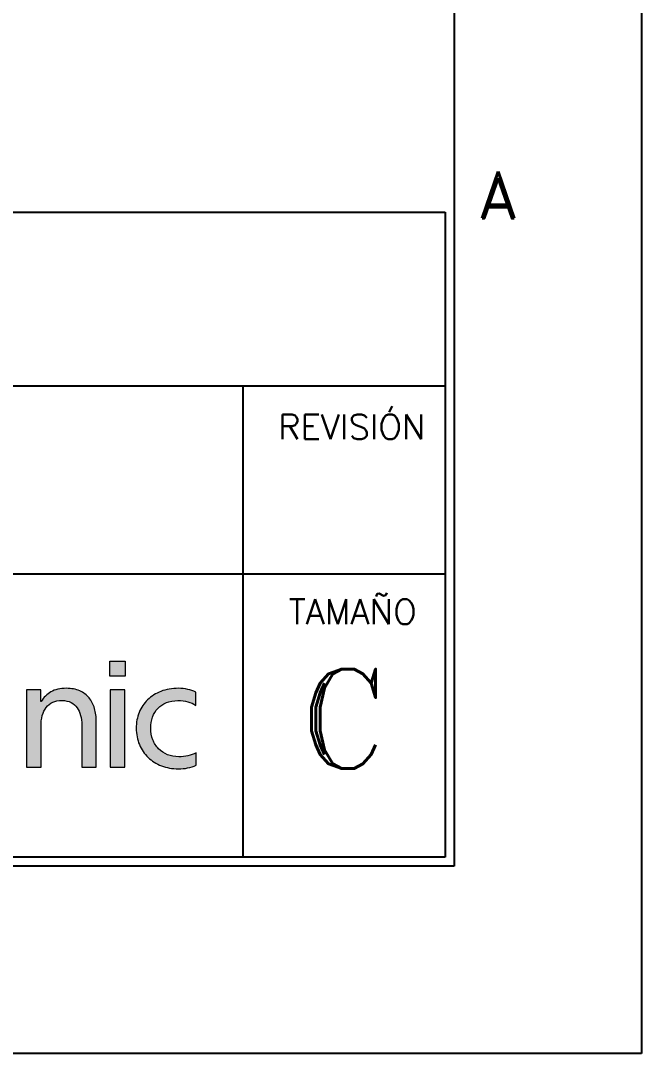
# Model space of a CAD drawing. Header units: millimetres. Extents: x 0 to 560, y 0 to 432.
# Drawn here: x 526.8 to 560, y 0 to 55.2 of the extents above; entities that cross this region are included whole.
import ezdxf
from ezdxf.enums import TextEntityAlignment as Align

# ---------------------------------------------------------------- set-up
doc = ezdxf.new("R2010")
doc.units = ezdxf.units.MM
doc.layers.add('ACOT', color=7, linetype='Continuous')
doc.layers.add('Capa 1', color=7, linetype='Continuous')
doc.styles.add('ROMAND', font='romand', dxfattribs={"height": 0.125})
doc.styles.add('ROMANS', font='romans', dxfattribs={"height": 0.125})
doc.styles.add('ROMANT', font='romant', dxfattribs={"height": 0.25})

msp = doc.modelspace()

# ---------------------------------------------------------------- hatches: boundary and pattern name
h = msp.add_hatch(color=8)
h.dxf.hatch_style = 1
edge = h.paths.add_edge_path()
edge.add_spline(control_points=[(527.137, 18.104), (527.137, 17.379), (527.137, 16.509), (527.137, 15.929)], knot_values=[20.249985, 20.249985, 20.249985, 20.249985, 20.624977, 20.624977, 20.624977, 20.624977], degree=3, periodic=0)
edge.add_spline(control_points=[(527.137, 15.929), (527.137, 15.784), (527.137, 15.657), (527.137, 15.555)], knot_values=[20.156237, 20.156237, 20.156237, 20.156237, 20.249985, 20.249985, 20.249985, 20.249985], degree=3, periodic=0)
edge.add_spline(control_points=[(527.137, 15.555), (527.137, 15.453), (527.137, 15.376), (527.137, 15.33)], knot_values=[20.062489, 20.062489, 20.062489, 20.062489, 20.156237, 20.156237, 20.156237, 20.156237], degree=3, periodic=0)
edge.add_spline(control_points=[(527.137, 15.284), (527.137, 15.284), (527.137, 15.284), (527.137, 15.284), (527.137, 15.284), (527.137, 15.284), (527.137, 15.284)], knot_values=[19.998037, 19.998037, 19.998037, 19.998037, 20.000468, 20.000468, 20.000468, 20.002431, 20.002431, 20.002431, 20.002431], degree=3, periodic=0)
edge.add_spline(control_points=[(527.15, 15.284), (527.156, 15.284), (527.162, 15.284), (527.17, 15.284)], knot_values=[19.874992, 19.874992, 19.874992, 19.874992, 19.921867, 19.921867, 19.921867, 19.921867], degree=3, periodic=0)
edge.add_spline(control_points=[(527.17, 15.284), (527.202, 15.284), (527.255, 15.284), (527.317, 15.284)], knot_values=[19.687496, 19.687496, 19.687496, 19.687496, 19.874992, 19.874992, 19.874992, 19.874992], degree=3, periodic=0)
edge.add_spline(control_points=[(527.317, 15.284), (527.38, 15.284), (527.453, 15.284), (527.526, 15.284)], knot_values=[19.5, 19.5, 19.5, 19.5, 19.687496, 19.687496, 19.687496, 19.687496], degree=3, periodic=0)
edge.add_spline(control_points=[(527.526, 15.284), (527.599, 15.284), (527.672, 15.284), (527.734, 15.284)], knot_values=[19.312504, 19.312504, 19.312504, 19.312504, 19.5, 19.5, 19.5, 19.5], degree=3, periodic=0)
edge.add_spline(control_points=[(527.734, 15.284), (527.797, 15.284), (527.849, 15.284), (527.881, 15.284)], knot_values=[19.125007, 19.125007, 19.125007, 19.125007, 19.312504, 19.312504, 19.312504, 19.312504], degree=3, periodic=0)
edge.add_spline(control_points=[(527.915, 15.284), (527.915, 15.284), (527.915, 15.284), (527.915, 15.284), (527.915, 15.284), (527.915, 15.284), (527.915, 15.284)], knot_values=[18.999033, 18.999033, 18.999033, 18.999033, 19.003926, 19.003926, 19.003926, 19.004893, 19.004893, 19.004893, 19.004893], degree=3, periodic=0)
edge.add_spline(control_points=[(527.915, 15.308), (527.915, 15.332), (527.915, 15.373), (527.915, 15.427)], knot_values=[18.843763, 18.843763, 18.843763, 18.843763, 18.937511, 18.937511, 18.937511, 18.937511], degree=3, periodic=0)
edge.add_spline(control_points=[(527.915, 15.427), (527.915, 15.481), (527.915, 15.547), (527.915, 15.624)], knot_values=[18.750015, 18.750015, 18.750015, 18.750015, 18.843763, 18.843763, 18.843763, 18.843763], degree=3, periodic=0)
edge.add_spline(control_points=[(527.915, 15.624), (527.915, 15.93), (527.915, 16.389), (527.915, 16.771)], knot_values=[18.375023, 18.375023, 18.375023, 18.375023, 18.750015, 18.750015, 18.750015, 18.750015], degree=3, periodic=0)
edge.add_spline(control_points=[(527.915, 16.771), (527.915, 17.154), (527.915, 17.46), (527.915, 17.46), (527.915, 17.895), (528.008, 18.235), (528.194, 18.478)], knot_values=[17, 17, 17, 17, 17.375023, 17.375023, 17.375023, 18.375023, 18.375023, 18.375023, 18.375023], degree=3, periodic=0)
edge.add_spline(control_points=[(528.194, 18.478), (528.379, 18.722), (528.658, 18.844), (529.03, 18.844)], knot_values=[16, 16, 16, 16, 17, 17, 17, 17], degree=3, periodic=0)
edge.add_spline(control_points=[(529.03, 18.844), (529.224, 18.844), (529.388, 18.809), (529.522, 18.742)], knot_values=[15, 15, 15, 15, 16, 16, 16, 16], degree=3, periodic=0)
edge.add_spline(control_points=[(529.522, 18.742), (529.655, 18.673), (529.765, 18.58), (529.848, 18.462)], knot_values=[14, 14, 14, 14, 15, 15, 15, 15], degree=3, periodic=0)
edge.add_spline(control_points=[(529.848, 18.462), (529.932, 18.345), (529.992, 18.207), (530.033, 18.05)], knot_values=[13, 13, 13, 13, 14, 14, 14, 14], degree=3, periodic=0)
edge.add_spline(control_points=[(530.033, 18.05), (530.072, 17.894), (530.092, 17.724), (530.092, 17.547)], knot_values=[12, 12, 12, 12, 13, 13, 13, 13], degree=3, periodic=0)
edge.add_spline(control_points=[(530.092, 17.547), (530.092, 17.547), (530.092, 15.284), (530.092, 15.284), (530.092, 15.284), (530.092, 15.284), (530.092, 15.284)], knot_values=[10.99999, 10.99999, 10.99999, 10.99999, 11.99999, 11.99999, 11.99999, 12, 12, 12, 12], degree=3, periodic=0)
edge.add_spline(control_points=[(530.092, 15.284), (530.092, 15.284), (530.87, 15.284), (530.87, 15.284)], knot_values=[10.00001, 10.00001, 10.00001, 10.00001, 10.99999, 10.99999, 10.99999, 10.99999], degree=3, periodic=0)
edge.add_spline(control_points=[(530.87, 15.284), (530.87, 15.284), (530.87, 17.704), (530.87, 17.704)], knot_values=[9.00001, 9.00001, 9.00001, 9.00001, 9.99999, 9.99999, 9.99999, 9.99999], degree=3, periodic=0)
edge.add_spline(control_points=[(530.87, 17.704), (530.87, 17.961), (530.838, 18.199), (530.775, 18.419)], knot_values=[8, 8, 8, 8, 9, 9, 9, 9], degree=3, periodic=0)
edge.add_spline(control_points=[(530.775, 18.419), (530.712, 18.638), (530.615, 18.829), (530.485, 18.988)], knot_values=[7, 7, 7, 7, 8, 8, 8, 8], degree=3, periodic=0)
edge.add_spline(control_points=[(530.485, 18.988), (530.354, 19.148), (530.187, 19.272), (529.985, 19.363)], knot_values=[6, 6, 6, 6, 7, 7, 7, 7], degree=3, periodic=0)
edge.add_spline(control_points=[(529.985, 19.363), (529.784, 19.451), (529.546, 19.497), (529.275, 19.497)], knot_values=[5, 5, 5, 5, 6, 6, 6, 6], degree=3, periodic=0)
edge.add_spline(control_points=[(529.275, 19.497), (528.94, 19.497), (528.663, 19.432), (528.448, 19.307)], knot_values=[4, 4, 4, 4, 5, 5, 5, 5], degree=3, periodic=0)
edge.add_spline(control_points=[(528.448, 19.307), (528.234, 19.182), (528.06, 19.009), (527.922, 18.789)], knot_values=[3, 3, 3, 3, 4, 4, 4, 4], degree=3, periodic=0)
edge.add_spline(control_points=[(527.899, 18.789), (527.899, 18.789), (527.899, 19.41), (527.899, 19.41), (527.899, 19.41), (527.899, 19.41), (527.899, 19.41)], knot_values=[0.99999, 0.99999, 0.99999, 0.99999, 1.99998, 1.99998, 1.99998, 1.99999, 1.99999, 1.99999, 1.99999], degree=3, periodic=0)
edge.add_spline(control_points=[(527.899, 19.41), (527.899, 19.41), (527.137, 19.41), (527.137, 19.41)], knot_values=[0.00001, 0.00001, 0.00001, 0.00001, 0.99999, 0.99999, 0.99999, 0.99999], degree=3, periodic=0)
edge.add_spline(control_points=[(527.137, 19.41), (527.137, 19.41), (527.137, 18.83), (527.137, 18.104)], knot_values=[20.624977, 20.624977, 20.624977, 20.624977, 21, 21, 21, 21], degree=3, periodic=0)
h.paths.add_polyline_path([(531.613, 15.284), (532.39, 15.284), (532.39, 19.408), (531.613, 19.408)])
h.paths.add_polyline_path([(531.599, 20.14), (532.405, 20.14), (532.405, 20.941), (531.599, 20.941)])
edge = h.paths.add_edge_path()
edge.add_spline(control_points=[(533.88, 17.96), (533.946, 18.141), (534.039, 18.296), (534.163, 18.427)], knot_values=[16, 16, 16, 16, 17, 17, 17, 17], degree=3, periodic=0)
edge.add_spline(control_points=[(534.163, 18.427), (534.285, 18.558), (534.436, 18.661), (534.615, 18.733)], knot_values=[15, 15, 15, 15, 16, 16, 16, 16], degree=3, periodic=0)
edge.add_spline(control_points=[(534.615, 18.733), (534.794, 18.806), (534.997, 18.844), (535.228, 18.844)], knot_values=[14, 14, 14, 14, 15, 15, 15, 15], degree=3, periodic=0)
edge.add_spline(control_points=[(535.228, 18.844), (535.616, 18.844), (535.935, 18.758), (536.188, 18.584)], knot_values=[13, 13, 13, 13, 14, 14, 14, 14], degree=3, periodic=0)
edge.add_spline(control_points=[(536.188, 18.584), (536.188, 18.584), (536.188, 19.291), (536.188, 19.291)], knot_values=[12.00001, 12.00001, 12.00001, 12.00001, 13, 13, 13, 13], degree=3, periodic=0)
edge.add_spline(control_points=[(536.188, 19.291), (536.05, 19.355), (535.908, 19.404), (535.758, 19.442)], knot_values=[11, 11, 11, 11, 12, 12, 12, 12], degree=3, periodic=0)
edge.add_spline(control_points=[(535.758, 19.442), (535.608, 19.477), (535.442, 19.497), (535.259, 19.497)], knot_values=[10, 10, 10, 10, 11, 11, 11, 11], degree=3, periodic=0)
edge.add_spline(control_points=[(535.259, 19.497), (534.915, 19.497), (534.601, 19.442), (534.323, 19.335)], knot_values=[9, 9, 9, 9, 10, 10, 10, 10], degree=3, periodic=0)
edge.add_spline(control_points=[(534.323, 19.335), (534.047, 19.228), (533.81, 19.078), (533.613, 18.887)], knot_values=[8, 8, 8, 8, 9, 9, 9, 9], degree=3, periodic=0)
edge.add_spline(control_points=[(533.613, 18.887), (533.417, 18.696), (533.266, 18.47), (533.16, 18.21)], knot_values=[7, 7, 7, 7, 8, 8, 8, 8], degree=3, periodic=0)
edge.add_spline(control_points=[(533.16, 18.21), (533.057, 17.952), (533.004, 17.67), (533.004, 17.367)], knot_values=[6, 6, 6, 6, 7, 7, 7, 7], degree=3, periodic=0)
edge.add_spline(control_points=[(533.004, 17.367), (533.004, 17.045), (533.061, 16.754), (533.173, 16.49)], knot_values=[5, 5, 5, 5, 6, 6, 6, 6], degree=3, periodic=0)
edge.add_spline(control_points=[(533.173, 16.49), (533.286, 16.226), (533.44, 15.998), (533.64, 15.806)], knot_values=[4, 4, 4, 4, 5, 5, 5, 5], degree=3, periodic=0)
edge.add_spline(control_points=[(533.64, 15.806), (533.839, 15.616), (534.076, 15.465), (534.351, 15.359)], knot_values=[3, 3, 3, 3, 4, 4, 4, 4], degree=3, periodic=0)
edge.add_spline(control_points=[(534.351, 15.359), (534.627, 15.251), (534.927, 15.197), (535.251, 15.197)], knot_values=[2, 2, 2, 2, 3, 3, 3, 3], degree=3, periodic=0)
edge.add_spline(control_points=[(535.251, 15.197), (535.423, 15.197), (535.59, 15.212), (535.75, 15.241)], knot_values=[1, 1, 1, 1, 2, 2, 2, 2], degree=3, periodic=0)
edge.add_spline(control_points=[(535.75, 15.241), (535.911, 15.269), (536.064, 15.318), (536.209, 15.387)], knot_values=[0, 0, 0, 0, 1, 1, 1, 1], degree=3, periodic=0)
edge.add_spline(control_points=[(536.209, 15.387), (536.209, 15.387), (536.209, 16.054), (536.209, 16.054)], knot_values=[24.00001, 24.00001, 24.00001, 24.00001, 24.99999, 24.99999, 24.99999, 24.99999], degree=3, periodic=0)
edge.add_spline(control_points=[(536.209, 16.054), (536.073, 15.985), (535.928, 15.933), (535.77, 15.896)], knot_values=[23, 23, 23, 23, 24, 24, 24, 24], degree=3, periodic=0)
edge.add_spline(control_points=[(535.77, 15.896), (535.613, 15.86), (535.451, 15.842), (535.283, 15.842)], knot_values=[22, 22, 22, 22, 23, 23, 23, 23], degree=3, periodic=0)
edge.add_spline(control_points=[(535.283, 15.842), (535.063, 15.842), (534.861, 15.878), (534.677, 15.952)], knot_values=[21, 21, 21, 21, 22, 22, 22, 22], degree=3, periodic=0)
edge.add_spline(control_points=[(534.677, 15.952), (534.495, 16.025), (534.336, 16.129), (534.202, 16.267)], knot_values=[20, 20, 20, 20, 21, 21, 21, 21], degree=3, periodic=0)
edge.add_spline(control_points=[(534.202, 16.267), (534.068, 16.403), (533.964, 16.563), (533.892, 16.749)], knot_values=[19, 19, 19, 19, 20, 20, 20, 20], degree=3, periodic=0)
edge.add_spline(control_points=[(533.892, 16.749), (533.817, 16.934), (533.782, 17.144), (533.782, 17.375)], knot_values=[18, 18, 18, 18, 19, 19, 19, 19], degree=3, periodic=0)
edge.add_spline(control_points=[(533.782, 17.375), (533.782, 17.584), (533.815, 17.78), (533.88, 17.96)], knot_values=[17, 17, 17, 17, 18, 18, 18, 18], degree=3, periodic=0)

# ---------------------------------------------------------------- linework, layer by layer
at = {"color": 5}
for p, q in [((291.594, 44.926), (549.514, 44.926)), ((438.161, 35.649), (549.514, 35.649)), ((538.71, 35.649), (538.71, 10.486)), ((438.161, 25.619), (549.514, 25.619))]:
    msp.add_line(p, q, dxfattribs=at)
at = {"layer": 'ACOT'}
for p, q in [((560, 432), (560, 0)), ((560, 0), (0, 0))]:
    msp.add_line(p, q, dxfattribs=at)
at = {"layer": 'ACOT', "color": 5}
for p, q in [((550, 422), (550, 10)), ((549.514, 44.926), (549.514, 10.486)), ((549.514, 10.486), (291.594, 10.486)), ((550, 10), (10, 10))]:
    msp.add_line(p, q, dxfattribs=at)
at = {"layer": 'Capa 1', "color": 8, "lineweight": 0}
for points in [[(532.405, 20.14), (531.599, 20.14), (531.599, 20.941), (532.405, 20.941), (532.405, 20.14)], [(531.613, 15.284), (532.39, 15.284), (532.39, 19.408), (531.613, 19.408), (531.613, 15.284)]]:
    msp.add_lwpolyline(points, dxfattribs=at)
for points, knots in [([(527.137, 19.41), (527.137, 19.41), (527.899, 19.41), (527.899, 19.41), (527.899, 19.41), (527.899, 18.789), (527.899, 18.789), (527.899, 18.789), (527.922, 18.789), (527.922, 18.789), (528.06, 19.009), (528.234, 19.182), (528.448, 19.307), (528.663, 19.432), (528.94, 19.497), (529.275, 19.497), (529.546, 19.497), (529.784, 19.451), (529.985, 19.363), (530.187, 19.272), (530.354, 19.148), (530.485, 18.988), (530.615, 18.829), (530.712, 18.638), (530.775, 18.419), (530.838, 18.199), (530.87, 17.961), (530.87, 17.704), (530.87, 17.704), (530.87, 15.284), (530.87, 15.284), (530.87, 15.284), (530.092, 15.284), (530.092, 15.284), (530.092, 15.284), (530.092, 17.547), (530.092, 17.547), (530.092, 17.724), (530.072, 17.894), (530.033, 18.05), (529.992, 18.207), (529.932, 18.345), (529.848, 18.462), (529.765, 18.58), (529.655, 18.673), (529.522, 18.742), (529.388, 18.809), (529.224, 18.844), (529.03, 18.844), (528.658, 18.844), (528.379, 18.722), (528.194, 18.478), (528.008, 18.235), (527.915, 17.895), (527.915, 17.46), (527.915, 17.46), (527.915, 15.284), (527.915, 15.284), (527.915, 15.284), (527.137, 15.284), (527.137, 15.284), (527.137, 15.284), (527.137, 19.41), (527.137, 19.41)], [0, 0, 0, 0, 1, 1, 1, 2, 2, 2, 3, 3, 3, 4, 4, 4, 5, 5, 5, 6, 6, 6, 7, 7, 7, 8, 8, 8, 9, 9, 9, 10, 10, 10, 11, 11, 11, 12, 12, 12, 13, 13, 13, 14, 14, 14, 15, 15, 15, 16, 16, 16, 17, 17, 17, 18, 18, 18, 19, 19, 19, 20, 20, 20, 21, 21, 21, 21]), ([(536.209, 15.387), (536.064, 15.318), (535.911, 15.269), (535.75, 15.241), (535.59, 15.212), (535.423, 15.197), (535.251, 15.197), (534.927, 15.197), (534.627, 15.251), (534.351, 15.359), (534.076, 15.465), (533.839, 15.616), (533.64, 15.806), (533.44, 15.998), (533.286, 16.226), (533.173, 16.49), (533.061, 16.754), (533.004, 17.045), (533.004, 17.367), (533.004, 17.67), (533.057, 17.952), (533.16, 18.21), (533.266, 18.47), (533.417, 18.696), (533.613, 18.887), (533.81, 19.078), (534.047, 19.228), (534.323, 19.335), (534.601, 19.442), (534.915, 19.497), (535.259, 19.497), (535.442, 19.497), (535.608, 19.477), (535.758, 19.442), (535.908, 19.404), (536.05, 19.355), (536.188, 19.291), (536.188, 19.291), (536.188, 18.584), (536.188, 18.584), (535.935, 18.758), (535.616, 18.844), (535.228, 18.844), (534.997, 18.844), (534.794, 18.806), (534.615, 18.733), (534.436, 18.661), (534.285, 18.558), (534.163, 18.427), (534.039, 18.296), (533.946, 18.141), (533.88, 17.96), (533.815, 17.78), (533.782, 17.584), (533.782, 17.375), (533.782, 17.144), (533.817, 16.934), (533.892, 16.749), (533.964, 16.563), (534.068, 16.403), (534.202, 16.267), (534.336, 16.129), (534.495, 16.025), (534.677, 15.952), (534.861, 15.878), (535.063, 15.842), (535.283, 15.842), (535.451, 15.842), (535.613, 15.86), (535.77, 15.896), (535.928, 15.933), (536.073, 15.985), (536.209, 16.054), (536.209, 16.054), (536.209, 15.387), (536.209, 15.387)], [0, 0, 0, 0, 1, 1, 1, 2, 2, 2, 3, 3, 3, 4, 4, 4, 5, 5, 5, 6, 6, 6, 7, 7, 7, 8, 8, 8, 9, 9, 9, 10, 10, 10, 11, 11, 11, 12, 12, 12, 13, 13, 13, 14, 14, 14, 15, 15, 15, 16, 16, 16, 17, 17, 17, 18, 18, 18, 19, 19, 19, 20, 20, 20, 21, 21, 21, 22, 22, 22, 23, 23, 23, 24, 24, 24, 25, 25, 25, 25])]:
    msp.add_open_spline(points, degree=3, knots=knots, dxfattribs=at)

# ---------------------------------------------------------------- texts
at = {"style": 'ROMANS'}
for s, p in [('REVISIÓN', (544.523, 33.685)), ('TAMAÑO', (544.57, 23.761))]:
    msp.add_text(s, height=1.3294, dxfattribs=at).set_placement(p, align=Align.MIDDLE)
at = {"color": 5, "style": 'ROMANT'}
msp.add_text('C', height=5.318, dxfattribs=at).set_placement((544.083, 17.865), align=Align.MIDDLE)
at = {"layer": 'ACOT', "color": 5, "style": 'ROMAND'}
msp.add_text('A', height=2.5, dxfattribs=at).set_placement((551.272, 44.602))

doc.saveas('drawing.dxf')
